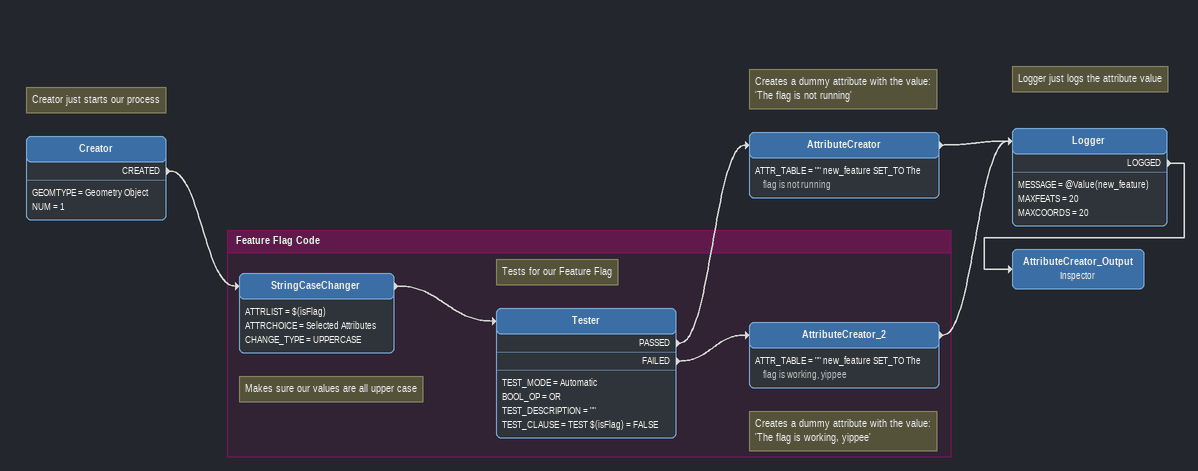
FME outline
Note: Creator just starts our process
Creator
    GEOMTYPE = Geometry Object
    NUM = 1
    CREATED -> StringCaseChanger
Note: Creates a dummy attribute with the value: / 'The flag is not running'
AttributeCreator
    ATTR_TABLE = "" new_feature SET_TO The flag is not running
    -> Logger
Note: Logger just logs the attribute value
Logger
    MESSAGE = @Value(new_feature)
    MAXFEATS = 20
    MAXCOORDS = 20
    LOGGED -> AttributeCreator_Output
AttributeCreator_Output: Inspector

Bookmark: Feature Flag Code
Note: Makes sure our values are all upper case
StringCaseChanger
    ATTRLIST = $(isFlag)
    ATTRCHOICE = Selected Attributes
    CHANGE_TYPE = UPPERCASE
    -> Tester
Note: Tests for our Feature Flag
Tester
    TEST_MODE = Automatic
    BOOL_OP = OR
    TEST_DESCRIPTION = ""
    TEST_CLAUSE = TEST $(isFlag) = FALSE
    PASSED -> AttributeCreator
    FAILED -> AttributeCreator_2
Note: Creates a dummy attribute with the value: / 'The flag is working, yippee'
AttributeCreator_2
    ATTR_TABLE = "" new_feature SET_TO The flag is working, yippee
    -> Logger
